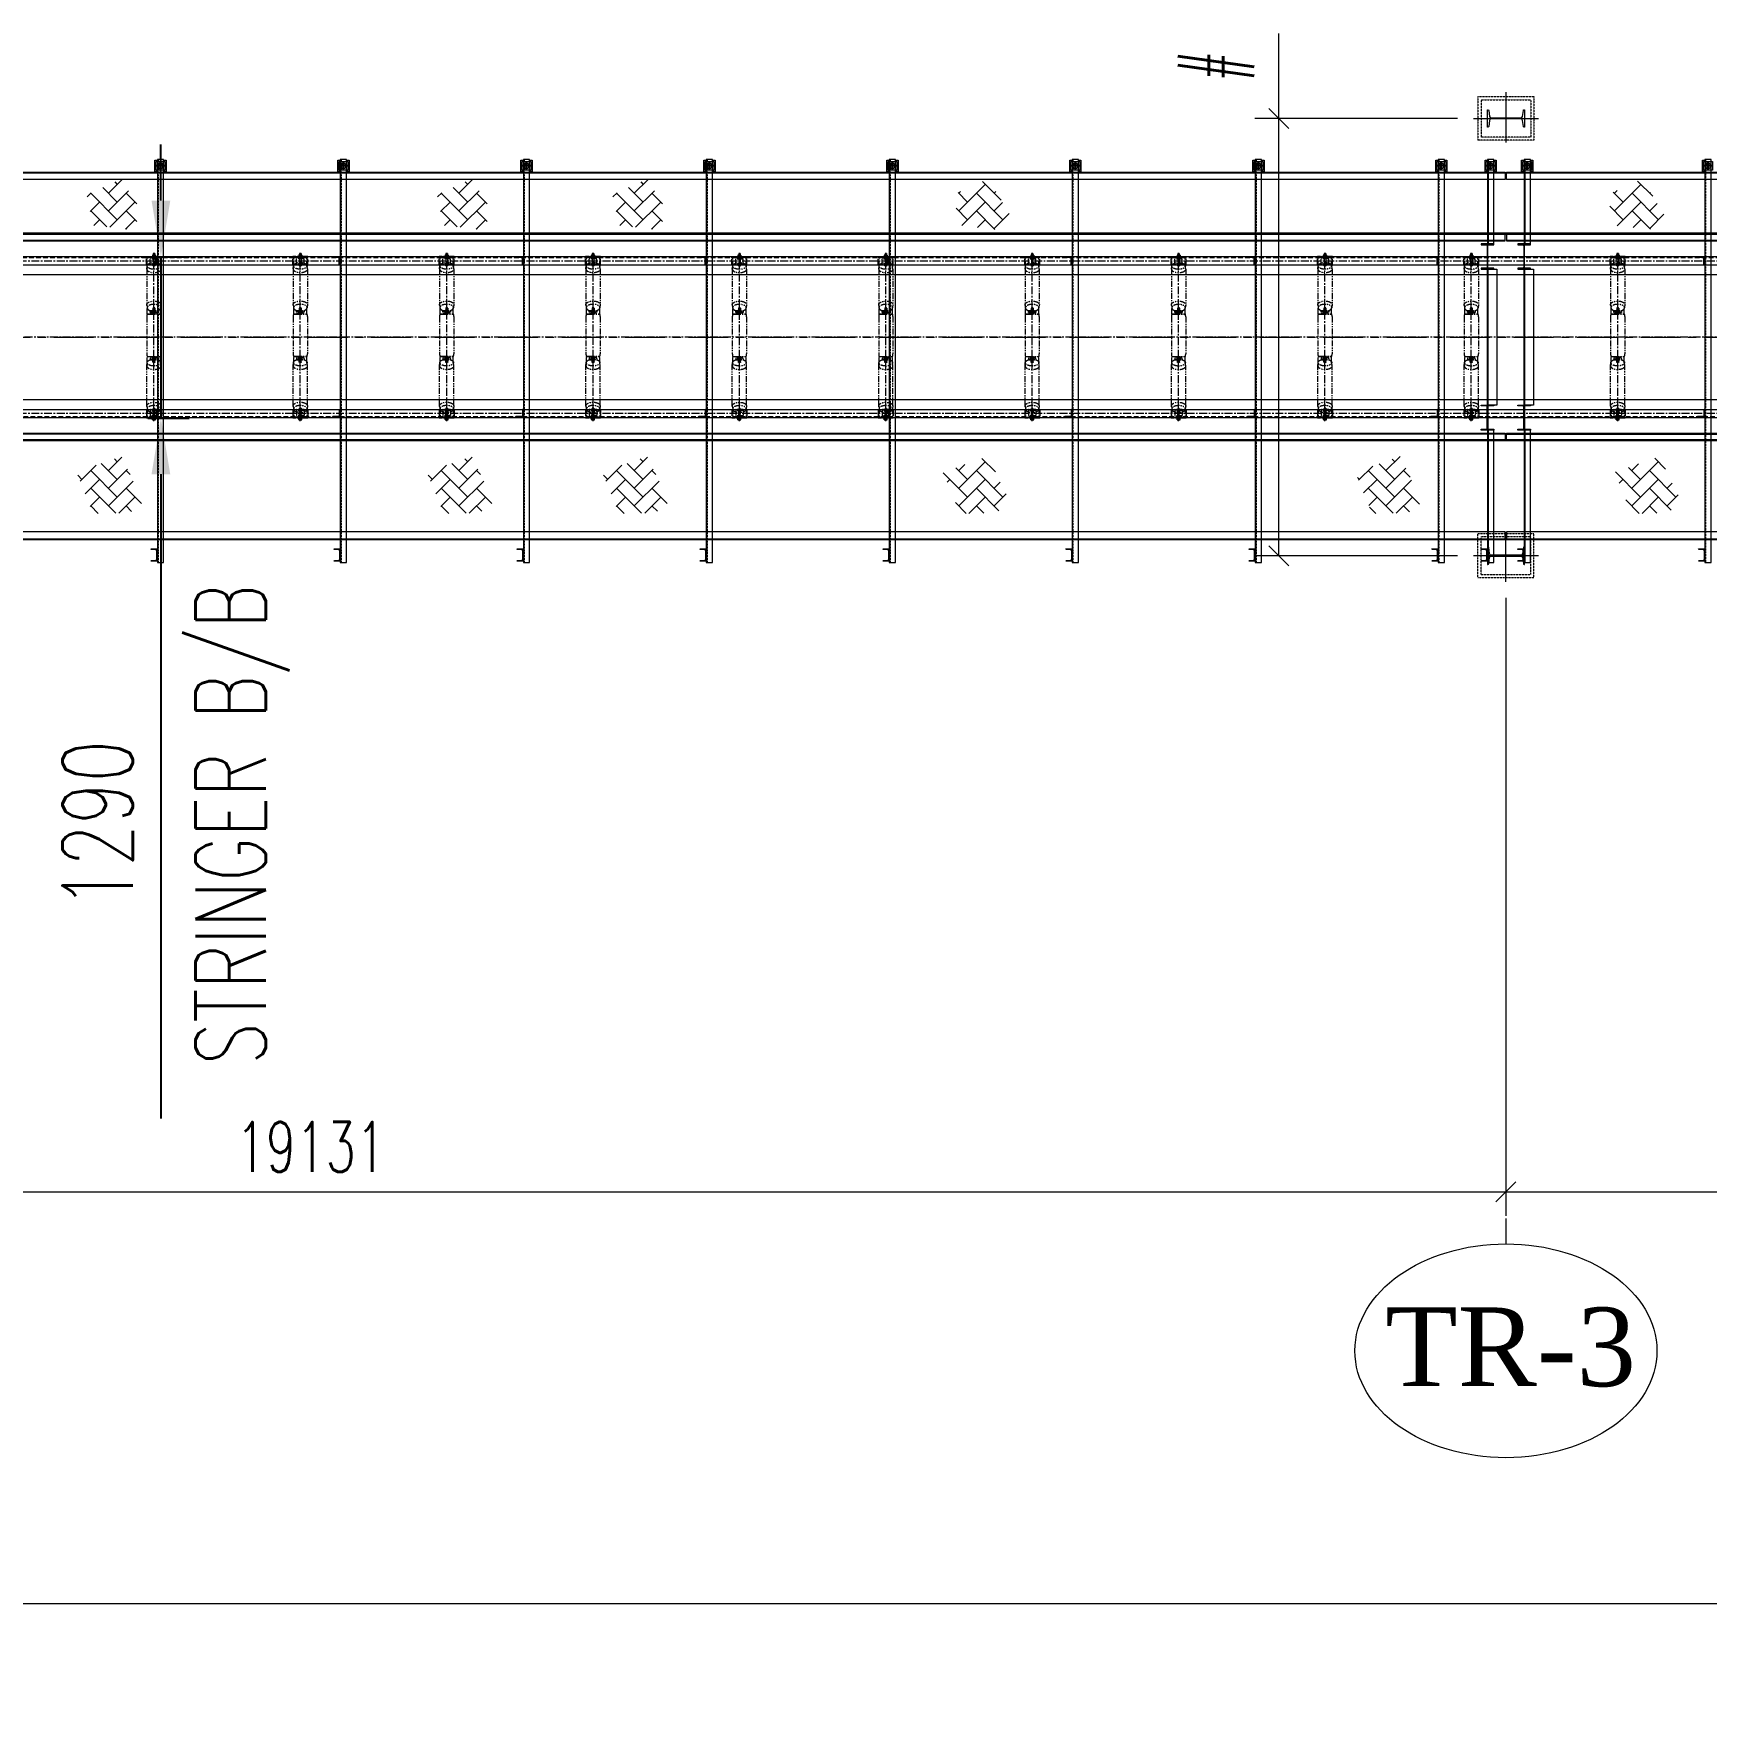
# Model space of a CAD drawing. Header units: millimetres. Extents: x -243837 to -5443, y 40 to 285140.
# Drawn here: x -181164 to -167773, y 67830 to 81197 of the extents above; entities that cross this region are included whole.
import ezdxf

# ---------------------------------------------------------------- set-up
doc = ezdxf.new("R2010")
doc.units = ezdxf.units.MM
for name, pattern in [('CENTER', [50.8, 31.75, -6.35, 6.35, -6.35]), ('CENTER2', [1.125, 0.75, -0.125, 0.125, -0.125]), ('HIDDEN', [0.375, 0.25, -0.125]), ('PHANTOM', [63.5, 31.75, -6.35, 6.35, -6.35, 6.35, -6.35])]:
    doc.linetypes.add(name, pattern=pattern)
doc.layers.add('1', color=7, linetype='Continuous')
doc.layers.add('3', color=3, linetype='Continuous')
for name, color, linetype, lineweight in [('2', 3, 'Continuous', 20), ('DIM', 1, 'Continuous', 9), ('phantom', 4, 'PHANTOM', 5), ('R- PHANTOM', 3, 'PHANTOM', 9), ('R-CENTER', 1, 'CENTER2', 5), ('R-HIDDEN', 3, 'HIDDEN', 9), ('R-OBJECT', 2, 'Continuous', 20), ('TEXT', 255, 'Continuous', 18)]:
    doc.layers.add(name, color=color, linetype=linetype, lineweight=lineweight)
doc.styles.add('KA', font='romans.shx', dxfattribs={"width": 0.7})
doc.styles.add('TIMES', font='times.ttf')
doc.dimstyles.new('KAT', dxfattribs={"dimscale": 125, "dimtxt": 2.5, "dimasz": 2, "dimexe": 1, "dimexo": 0.06, "dimgap": 0.5, "dimtad": 1, "dimdec": 0, "dimzin": 0, "dimdsep": 46, "dimtxsty": 'KA', "dimcen": 1.5, "dimclrd": 1, "dimclre": 1, "dimclrt": 4, "dimadec": 0, "dimazin": 0, "dimtfac": 1, "dimtdec": 0, "dimtmove": 0, "dimatfit": 2, "dimfxl": 1.5, "dimtolj": 1, "dimtzin": 0, "dimarcsym": 0})
doc.dimstyles.new('rakesh', dxfattribs={"dimscale": 160, "dimtxt": 2.5, "dimasz": 1, "dimexe": 0.8, "dimexo": 0.8, "dimgap": 1, "dimtad": 1, "dimdec": 0, "dimzin": 0, "dimdsep": 46, "dimtxsty": 'KA', "dimblk": 'OBLIQUE', "dimcen": 1.5, "dimclrd": 1, "dimclre": 1, "dimclrt": 2, "dimadec": 0, "dimazin": 0, "dimtfac": 1, "dimtdec": 0, "dimtmove": 0, "dimatfit": 2, "dimfxl": 0, "dimtolj": 1, "dimtzin": 0, "dimlwd": -1, "dimlwe": -1, "dimarcsym": 1})
doc.dimstyles.new('rakesh$0', dxfattribs={"dimscale": 160, "dimtxt": 2.5, "dimasz": 1, "dimexe": 0.8, "dimexo": 0.8, "dimgap": 1, "dimtad": 1, "dimdec": 0, "dimzin": 0, "dimdsep": 46, "dimtxsty": 'KA', "dimblk": 'OBLIQUE', "dimcen": 1.5, "dimclrd": 1, "dimclre": 1, "dimclrt": 2, "dimadec": 0, "dimazin": 0, "dimtfac": 1, "dimtdec": 0, "dimtmove": 0, "dimatfit": 2, "dimfxl": 1, "dimtolj": 1, "dimtzin": 0, "dimlwd": -1, "dimlwe": -1, "dimarcsym": 1})

# ---------------------------------------------------------------- blocks, each defined once
blk = doc.blocks.new('_Oblique')
at = {"color": 0, "linetype": 'ByBlock', "lineweight": -2}
blk.add_line((-0.5, -0.5), (0.5, 0.5), dxfattribs=at)
blk = doc.blocks.new('*D188')
at = {"layer": 'DEFPOINTS', "color": 0, "ltscale": 10, "transparency": 16777216}
for p in [(-106760, 78766, 169), (-190510, 78267, 182), (-106760, 68629)]:
    blk.add_point(p, dxfattribs=at)
at = {"layer": 'DIM', "color": 1, "ltscale": 10, "transparency": 16777216}
for p, q in [((-106760, 78638), (-106760, 68437)), ((-190510, 78139), (-190510, 68437)), ((-190510, 68629), (-106760, 68629))]:
    blk.add_line(p, q, dxfattribs=at)
at = {"layer": 'DIM', "color": 1, "ltscale": 10, "transparency": 16777216, "xscale": 160, "yscale": 160, "zscale": 160, "rotation": 180}
blk.add_blockref('_Oblique', (-190510, 68629), dxfattribs=at)
at = {"layer": 'DIM', "color": 1, "ltscale": 10, "transparency": 16777216, "xscale": 160, "yscale": 160, "zscale": 160}
blk.add_blockref('_Oblique', (-106760, 68629), dxfattribs=at)
at = {"layer": 'DIM', "color": 2, "ltscale": 10, "transparency": 16777216, "insert": (-150135, 69094), "char_height": 400, "attachment_point": 5, "style": 'KA'}
blk.add_mtext('\\A1;83750 (HORIZONTAL PULLEY CRS.)', dxfattribs=at)
blk = doc.blocks.new('A$Cc1e59ba2')
at = {"layer": 'phantom', "ltscale": 1.5}
h = blk.add_hatch(dxfattribs=at)
h.set_pattern_fill('ANSI31', color=256, scale=4, angle=90, style=0)
h.set_pattern_definition([(225, (-355.42745, -107.5471), (-0.3535534, 0.3535534), [])])
h.paths.add_polyline_path([(-656, -172), (-656, -173), (-658, -173), (-658, -172)])
h.paths.add_polyline_path([(-672, -172), (-672, -173), (-675, -173), (-675, -172)])
h = blk.add_hatch(dxfattribs=at)
h.set_pattern_fill('ANSI31', color=256, scale=4, angle=90, style=0)
h.set_pattern_definition([(225, (-355.42745, -138.30226), (-0.3535534, 0.3535534), [])])
h.paths.add_polyline_path([(-656, -525), (-656, -524), (-658, -524), (-658, -525)])
h.paths.add_polyline_path([(-672, -525), (-672, -524), (-675, -524), (-675, -525)])
for p, q in [((-605, 280), (-725, 280)), ((-725, 215), (-725, 280)), ((-605, 274), (-725, 274)), ((-718, 200), (-718, 274)), ((-718, 274), (-612, 274)), ((-635, 269), (-695, 269)), ((-695, 212), (-695, 269)), ((-677, 292), (-675, 293)), ((-677, 292), (-677, 281)), ((-653, 281), (-677, 281)), ((-656, 293), (-675, 293)), ((-675, 281), (-675, 280)), ((-672, 280), (-672, 274)), ((-672, 280), (-672, 274)), ((-659, 305), (-671, 305)), ((-671, 305), (-671, 293)), ((-671, 305), (-671, 293)), ((-671, 292), (-671, 281)), ((-671, 280), (-671, 277)), ((-659, 277), (-671, 277)), ((-671, 277), (-671, 275)), ((-671, 275), (-671, 209)), ((-671, 275), (-659, 275)), ((-665, 266), (-665, 290)), ((-665, 269), (-665, 274)), ((-660, 305), (-660, 292)), ((-660, 277), (-660, 275)), ((-659, 305), (-659, 293)), ((-659, 292), (-659, 281)), ((-659, 280), (-659, 277)), ((-659, 275), (-659, 209)), ((-658, 280), (-658, 274)), ((-658, 280), (-658, 273)), ((-653, 292), (-656, 293)), ((-655, 281), (-655, 280)), ((-653, 292), (-653, 281)), ((-635, 212), (-635, 269)), ((-612, 200), (-612, 274)), ((-605, 215), (-605, 280)), ((-718, 215), (-725, 215)), ((-722, 181), (-719, 208)), ((-722, 181), (-722, -104)), ((-612, 215), (-718, 215)), ((-635, 261), (-695, 261)), ((-635, 219), (-695, 219)), ((-635, 212), (-695, 212)), ((-673, 210), (-673, 225)), ((-659, 237), (-671, 237)), ((-657, 210), (-657, 225)), ((-651, 215), (-655, 215)), ((-645, 215), (-651, 215)), ((-605, 215), (-612, 215)), ((-608, 181), (-611, 206)), ((-608, 181), (-608, -104)), ((-722, -104), (-720, -129)), ((-673, -133), (-673, -148)), ((-657, -133), (-657, -148)), ((-608, -104), (-611, -129)), ((-722, -200), (-722, -497)), ((-720, -177), (-611, -177)), ((-720, -180), (-611, -180)), ((-718, -177), (-718, -134)), ((-695, -151), (-635, -151)), ((-695, -158), (-695, -151)), ((-693, -177), (-692, -175)), ((-689, -173), (-692, -175)), ((-692, -177), (-692, -175)), ((-692, -177), (-692, -175)), ((-673, -173), (-689, -173)), ((-675, -172), (-675, -173)), ((-656, -172), (-675, -172)), ((-656, -173), (-675, -173)), ((-672, -158), (-673, -159)), ((-673, -159), (-672, -158)), ((-673, -159), (-673, -160)), ((-673, -160), (-673, -159)), ((-673, -159), (-670, -159)), ((-670, -159), (-673, -159)), ((-673, -166), (-673, -172)), ((-657, -172), (-673, -172)), ((-657, -173), (-673, -173)), ((-658, -158), (-672, -158)), ((-658, -158), (-672, -158)), ((-672, -172), (-672, -173)), ((-670, -158), (-670, -166)), ((-661, -166), (-670, -166)), ((-665, -177), (-665, -166)), ((-661, -158), (-661, -166)), ((-657, -159), (-661, -159)), ((-657, -159), (-661, -159)), ((-658, -158), (-657, -159)), ((-658, -158), (-657, -159)), ((-657, -159), (-658, -158)), ((-658, -172), (-658, -173)), ((-657, -166), (-657, -158)), ((-657, -159), (-657, -160)), ((-657, -160), (-657, -159)), ((-657, -166), (-657, -172)), ((-642, -173), (-657, -173)), ((-656, -172), (-656, -173)), ((-642, -173), (-638, -175)), ((-639, -177), (-638, -175)), ((-639, -177), (-638, -175)), ((-638, -177), (-638, -175)), ((-635, -158), (-635, -151)), ((-612, -177), (-612, -134)), ((-608, -200, 8), (-608, -497, 8)), ((-720, -518), (-611, -518)), ((-720, -520), (-611, -520)), ((-718, -574), (-718, -520)), ((-693, -520), (-692, -522)), ((-692, -520), (-692, -522)), ((-692, -520), (-692, -522)), ((-689, -524), (-692, -522)), ((-673, -524), (-689, -524)), ((-675, -525), (-675, -524)), ((-656, -524), (-675, -524)), ((-656, -525), (-675, -525)), ((-657, -524), (-673, -524)), ((-657, -525), (-673, -525)), ((-673, -531), (-673, -525)), ((-672, -525), (-672, -524)), ((-661, -531), (-670, -531)), ((-670, -539), (-670, -531)), ((-665, -531), (-665, -520)), ((-661, -539), (-661, -531)), ((-658, -525), (-658, -524)), ((-642, -524), (-657, -524)), ((-657, -531), (-657, -525)), ((-657, -531), (-657, -539)), ((-656, -525), (-656, -524)), ((-642, -524), (-638, -522)), ((-639, -520), (-638, -522)), ((-639, -520), (-638, -522)), ((-638, -520), (-638, -522)), ((-612, -574), (-612, -520)), ((-722, -594), (-720, -568)), ((-722, -914, -33), (-722, -594)), ((-695, -539), (-695, -546)), ((-695, -546), (-635, -546)), ((-673, -538), (-673, -537)), ((-673, -537), (-673, -538)), ((-673, -538), (-670, -538)), ((-672, -539), (-673, -538)), ((-673, -538), (-672, -539)), ((-670, -538), (-673, -538)), ((-673, -564), (-673, -549)), ((-658, -539), (-672, -539)), ((-658, -539), (-672, -539)), ((-657, -538), (-661, -538)), ((-657, -538), (-661, -538)), ((-658, -539), (-657, -538)), ((-658, -539), (-657, -538)), ((-657, -538), (-658, -539)), ((-657, -538), (-657, -537)), ((-657, -537), (-657, -538)), ((-657, -564), (-657, -549)), ((-635, -539), (-635, -546)), ((-608, -594), (-611, -568)), ((-608, -914, -33), (-608, -594)), ((-722, -914, -33), (-719, -940, -33)), ((-718, -933, -33), (-718, -1006, -33)), ((-659, -934), (-671, -934)), ((-671, -934), (-671, -1026, -33)), ((-671, -934), (-671, -1026, -33)), ((-660, -934), (-660, -1025, -33)), ((-659, -934), (-659, -1026, -33)), ((-612, -933, -33), (-612, -1006, -33)), ((-608, -914, -33), (-611, -939, -33)), ((-718, -947, -33), (-725, -947, -33)), ((-725, -947, -33), (-725, -1012, -33)), ((-605, -1006, -33), (-725, -1006, -33)), ((-605, -1012, -33), (-725, -1012, -33)), ((-612, -947, -33), (-718, -947, -33)), ((-718, -1006, -33), (-612, -1006, -33)), ((-635, -944, -33), (-695, -944, -33)), ((-695, -944, -33), (-695, -1001, -33)), ((-635, -951, -33), (-695, -951, -33)), ((-635, -993, -33), (-695, -993, -33)), ((-635, -1001, -33), (-695, -1001, -33)), ((-677, -1025, -33), (-677, -1014, -33)), ((-653, -1014, -33), (-677, -1014, -33)), ((-677, -1025, -33), (-675, -1026, -33)), ((-675, -1014, -33), (-675, -1012, -33)), ((-656, -1026, -33), (-675, -1026, -33)), ((-673, -943, -33), (-673, -958, -33)), ((-672, -1012, -33), (-672, -1006, -33)), ((-672, -1012, -33), (-672, -1006, -33)), ((-671, -1007, -33), (-671, -941, -33)), ((-659, -969, -33), (-671, -969, -33)), ((-671, -1009, -33), (-671, -1007, -33)), ((-671, -1007, -33), (-659, -1007, -33)), ((-659, -1009, -33), (-671, -1009, -33)), ((-671, -1012, -33), (-671, -1009, -33)), ((-671, -1025, -33), (-671, -1014, -33)), ((-665, -999, -33), (-665, -1023, -33)), ((-665, -1001, -33), (-665, -1006, -33)), ((-660, -1009, -33), (-660, -1007, -33)), ((-659, -1007, -33), (-659, -941, -33)), ((-659, -1012, -33), (-659, -1009, -33)), ((-659, -1025, -33), (-659, -1014, -33)), ((-658, -1012, -33), (-658, -1006, -33)), ((-658, -1012, -33), (-658, -1006, -33)), ((-657, -943, -33), (-657, -958, -33)), ((-653, -1025, -33), (-656, -1026, -33)), ((-651, -947, -33), (-655, -947, -33)), ((-655, -1014, -33), (-655, -1012, -33)), ((-653, -1025, -33), (-653, -1014, -33)), ((-645, -947, -33), (-651, -947, -33)), ((-635, -944, -33), (-635, -1001, -33)), ((-605, -947, -33), (-612, -947, -33)), ((-605, -947, -33), (-605, -1012, -33))]:
    blk.add_line(p, q, dxfattribs=at)
at = {"layer": 'phantom', "color": 1, "linetype": 'CENTER', "ltscale": 2}
blk.add_line((-665, -1037, 8), (-665, 310, 8), dxfattribs=at)
at = {"layer": 'phantom', "ltscale": 1.5}
for points in [[(-695, -166), (-695, -158), (-635, -158), (-635, -166)], [(-695, -531), (-695, -539), (-635, -539), (-635, -531)]]:
    blk.add_lwpolyline(points, close=True, dxfattribs=at)
for centre in [(-665, 209), (-665, -941, -33)]:
    blk.add_circle(centre, 6, dxfattribs=at)
for centre, radius, start, end in [((-674, 289), 4.24, 45, 135), ((-665, 295), 10.9, 56.6036, 123.3964), ((-665, 278), 15, 66.4634, 113.5366), ((-656, 289), 4.24, 45, 135), ((-632, -200), 90, 165.2922, 180), ((-698, -200), 90, 0, 14.7078), ((-632, -497), 90, 180, 194.7078), ((-698, -497), 90, 345.2922, 0), ((-665, -925), 10.9, 236.6036, 303.3964), ((-674, -1022, -33), 4.24, 225, 315), ((-665, -1011, -33), 15, 246.4634, 293.5366), ((-656, -1022, -33), 4.24, 225, 315)]:
    blk.add_arc(centre, radius, start, end, dxfattribs=at)
for centre, major_axis, start_param, end_param in [((-665, 181), (-57.1, 0), 5.761132, 9.946831), ((-665, 225), (-8, 0), 5.576234, 10.13173), ((-665, -594), (-57.1, 0), 5.761132, 9.946831), ((-665, -549), (-8, 0), 5.576234, 10.13173)]:
    blk.add_ellipse(centre, major_axis=major_axis, ratio=0.5, start_param=start_param, end_param=end_param, dxfattribs=at)
for centre, major_axis in [((-665, 206), (-54.2, 0)), ((-665, 210), (-8, 0)), ((-665, 226), (-7, 0)), ((-665, -568), (-54.2, 0)), ((-665, -564), (-8, 0)), ((-665, -548), (-7, 0))]:
    blk.add_ellipse(centre, major_axis=major_axis, ratio=0.5, dxfattribs=at)
at = {"layer": 'phantom', "ltscale": 1.5, "extrusion": (0, 0, -1)}
for centre, major_axis, start_param, end_param in [((-665, -104), (-57.1, 0), 5.761132, 9.946831), ((-665, -148), (-8, 0), 5.576234, 10.13173), ((-665, -914, -33), (-57.1, 0), 5.761132, 9.946831), ((-665, -958, -33), (-8, 0), 5.576234, 10.13173)]:
    blk.add_ellipse(centre, major_axis=major_axis, ratio=0.5, start_param=start_param, end_param=end_param, dxfattribs=at)
for centre, major_axis in [((-665, -129), (-54.2, 0)), ((-665, -133), (-8, 0)), ((-665, -149), (-7, 0)), ((-665, -939, -33), (-54.2, 0)), ((-665, -943, -33), (-8, 0)), ((-665, -959, -33), (-7, 0))]:
    blk.add_ellipse(centre, major_axis=major_axis, ratio=0.5, dxfattribs=at)
blk = doc.blocks.new('A$C665F34CB')
at = {"layer": '1'}
for p, q in [((-35, 0), (35, 0)), ((0, 35), (0, -35))]:
    blk.add_line(p, q, dxfattribs=at)
at = {"layer": '2'}
blk.add_lwpolyline([(-35, 35), (35, 35), (35, -35), (-35, -35)], close=True, dxfattribs=at)
for radius in [24, 20.4]:
    blk.add_circle((0, 0), radius, dxfattribs=at)
blk = doc.blocks.new('A$C39706A70')
at = {"layer": '1', "lineweight": 9}
h = blk.add_hatch(dxfattribs=at)
h.set_pattern_fill('AR-HBONE', color=6, scale=25, angle=-180)
h.set_pattern_definition([(225, (-3882762.91, -225056.94), (-9e-14, -141.4213562), [300, -100]), (315, (-3882833.62, -225127.65), (-9e-14, -141.4213562), [300, -100])])
h.paths.add_polyline_path([(7181, 1138), (7459, 1265), (7635, 982), (7524, 861), (7234, 894)])
h = blk.add_hatch(dxfattribs=at)
h.set_pattern_fill('AR-HBONE', color=6, scale=25, angle=-180)
h.set_pattern_definition([(225, (-3879958.02, -225056.94), (-9e-14, -141.4213562), [300, -100]), (315, (-3880028.73, -225127.65), (-9e-14, -141.4213562), [300, -100])])
h.paths.add_polyline_path([(9986, 1138), (10264, 1265), (10440, 982), (10328, 861), (10039, 894)])
h = blk.add_hatch(dxfattribs=at)
h.set_pattern_fill('AR-HBONE', color=6, scale=25, angle=-180)
h.set_pattern_definition([(225, (-3878554.23, -225056.94), (-9e-14, -141.4213562), [300, -100]), (315, (-3878624.94, -225127.65), (-9e-14, -141.4213562), [300, -100])])
h.paths.add_polyline_path([(11390, 1138), (11668, 1265), (11843, 982), (11732, 861), (11443, 894)])
h = blk.add_hatch(dxfattribs=at)
h.set_pattern_fill('AR-HBONE', color=6, scale=25, angle=-180)
h.set_pattern_definition([(225, (-3884442.84, -225056.94), (-9e-14, -141.4213562), [300, -100]), (315, (-3884513.55, -225127.65), (-9e-14, -141.4213562), [300, -100])])
h.paths.add_polyline_path([(14117, 1138), (14395, 1265), (14571, 982), (14459, 861), (14170, 894)])
h = blk.add_hatch(dxfattribs=at)
h.set_pattern_fill('AR-HBONE', color=6, scale=25, angle=-180)
h.set_pattern_definition([(225, (-3882762.91, -227276.91), (-9e-14, -141.4213562), [300, -100]), (315, (-3882833.62, -227347.62), (-9e-14, -141.4213562), [300, -100])])
h.paths.add_polyline_path([(7101, -1082), (7459, -955), (7635, -1320), (7524, -1409), (7234, -1412)])
h = blk.add_hatch(dxfattribs=at)
h.set_pattern_fill('AR-HBONE', color=6, scale=25, angle=-180)
h.set_pattern_definition([(225, (-3879958.02, -227276.91), (-9e-14, -141.4213562), [300, -100]), (315, (-3880028.73, -227347.62), (-9e-14, -141.4213562), [300, -100])])
h.paths.add_polyline_path([(9906, -1082), (10264, -955), (10440, -1320), (10328, -1409), (10039, -1412)])
h = blk.add_hatch(dxfattribs=at)
h.set_pattern_fill('AR-HBONE', color=6, scale=25, angle=-180)
h.set_pattern_definition([(225, (-3878554.23, -227276.91), (-9e-14, -141.4213562), [300, -100]), (315, (-3878624.94, -227347.62), (-9e-14, -141.4213562), [300, -100])])
h.paths.add_polyline_path([(11309, -1082), (11668, -955), (11843, -1320), (11732, -1409), (11443, -1412)])
h = blk.add_hatch(dxfattribs=at)
h.set_pattern_fill('AR-HBONE', color=6, scale=25, angle=-180)
h.set_pattern_definition([(225, (-3884442.84, -227276.91), (-9e-14, -141.4213562), [300, -100]), (315, (-3884513.55, -227347.62), (-9e-14, -141.4213562), [300, -100])])
h.paths.add_polyline_path([(14036, -1082), (14395, -955), (14571, -1320), (14459, -1409), (14170, -1412)])
h = blk.add_hatch(dxfattribs=at)
h.set_pattern_fill('AR-HBONE', color=6, scale=25, angle=-180)
h.set_pattern_definition([(225, (-3885832.12, -227276.91), (-9e-14, -141.4213562), [300, -100]), (315, (-3885902.83, -227347.62), (-9e-14, -141.4213562), [300, -100])])
h.paths.add_polyline_path([(17336, -1082), (17694, -955), (17870, -1320), (17759, -1409), (17469, -1412)])
at = {"color": 1, "linetype": 'CENTER', "lineweight": 9, "ltscale": 2}
blk.add_line((18534, 0), (-140, 0, -181), dxfattribs=at)
at = {"layer": '1', "color": 6, "lineweight": 9}
for p, q in [((18394, 544), (18394, 746)), ((0, 645, -181), (18394, 645)), ((0, -645, -181), (18394, -645)), ((18394, -544), (18394, -746))]:
    blk.add_line(p, q, dxfattribs=at)
at = {"layer": '2', "color": 6, "lineweight": 9}
for p, q in [((7748, 1420, 0), (7748, -1805, 0)), ((9212, 1420, 0), (9212, -1805, 0)), ((10677, 1420, 0), (10677, -1805, 0)), ((12141, 1420, 0), (12141, -1805, 0)), ((13606, 1420, 0), (13606, -1805, 0)), ((15070, 1420, 0), (15070, -1805, 0)), ((16535, 1420, 0), (16535, -1805, 0)), ((17999, 1420, 0), (17999, -1805, 0)), ((-140, 1320, -181), (18534, 1320)), ((-140, 1314, -181), (18534, 1314)), ((-140, 776, -181), (18534, 776)), ((-140, 770, -181), (18534, 770)), ((-140, -770, -181), (18534, -770)), ((-140, -776, -181), (18534, -776)), ((-140, -1614, -181), (18534, -1614)), ((-140, -1620, -181), (18534, -1620))]:
    blk.add_line(p, q, dxfattribs=at)
at = {"layer": '2', "color": 6, "lineweight": 9, "elevation": 0}
for points in [[(7748, 1325), (7728, 1325), (7728, 1415), (7748, 1415)], [(7748, -1805), (7798, -1805), (7798, 1420), (7748, 1420)], [(7798, 1415), (7818, 1415), (7818, 1325), (7798, 1325)], [(9212, 1325), (9192, 1325), (9192, 1415), (9212, 1415)], [(9212, -1805), (9262, -1805), (9262, 1420), (9212, 1420)], [(9262, 1415), (9282, 1415), (9282, 1325), (9262, 1325)], [(10677, 1325), (10657, 1325), (10657, 1415), (10677, 1415)], [(10677, -1805), (10727, -1805), (10727, 1420), (10677, 1420)], [(10727, 1415), (10747, 1415), (10747, 1325), (10727, 1325)], [(12141, 1325), (12121, 1325), (12121, 1415), (12141, 1415)], [(12141, -1805), (12191, -1805), (12191, 1420), (12141, 1420)], [(12191, 1415), (12211, 1415), (12211, 1325), (12191, 1325)], [(13606, 1325), (13586, 1325), (13586, 1415), (13606, 1415)], [(13606, -1805), (13656, -1805), (13656, 1420), (13606, 1420)], [(13656, 1415), (13676, 1415), (13676, 1325), (13656, 1325)], [(15070, 1325), (15050, 1325), (15050, 1415), (15070, 1415)], [(15070, -1805), (15120, -1805), (15120, 1420), (15070, 1420)], [(15120, 1415), (15140, 1415), (15140, 1325), (15120, 1325)], [(16535, 1325), (16515, 1325), (16515, 1415), (16535, 1415)], [(16535, -1805), (16585, -1805), (16585, 1420), (16535, 1420)], [(16585, 1415), (16605, 1415), (16605, 1325), (16585, 1325)], [(17999, 1325), (17979, 1325), (17979, 1415), (17999, 1415)], [(17999, -1805), (18049, -1805), (18049, 1420), (17999, 1420)], [(18049, 1415), (18069, 1415), (18069, 1325), (18049, 1325)]]:
    blk.add_lwpolyline(points, dxfattribs=at)
at = {"layer": '2', "color": 6, "lineweight": 9}
for points in [[(18394, 1325), (18374, 1325), (18374, 1415), (18394, 1415)], [(18444, 1415), (18464, 1415), (18464, 1325), (18444, 1325)], [(18534, 1320), (18534, 1260), (-140, 1260), (-140, 1320)], [(18534, 770), (18534, 830), (-140, 830), (-140, 770)], [(18534, -770), (18534, -830), (-140, -830), (-140, -770)], [(18534, -1620), (18534, -1560), (-140, -1560), (-140, -1620)]]:
    blk.add_lwpolyline(points, dxfattribs=at)
for points in [[(18394, 746), (18444, 746), (18444, 1420), (18394, 1420)], [(18394, 544), (18469, 544), (18469, -544), (18394, -544)], [(18394, -1805), (18444, -1805), (18444, -746), (18394, -746)]]:
    blk.add_lwpolyline(points, close=True, dxfattribs=at)
for points in [[(18383, 739, -0.414214), (18391, 731), (18391, 559, -0.414214), (18383, 552), (18343, 552), (18343, 544), (18445, 544), (18445, 552), (18404, 552, -0.414214), (18397, 559), (18397, 731, -0.414214), (18404, 739), (18445, 739), (18445, 746), (18343, 746), (18343, 739), (18383, 739)], [(18383, -738, 0.414214), (18391, -731), (18391, -559, 0.414214), (18383, -551), (18343, -551), (18343, -544), (18445, -544), (18445, -551), (18404, -551, 0.414214), (18397, -559), (18397, -731, 0.414214), (18404, -738), (18445, -738), (18445, -746), (18343, -746), (18343, -738), (18383, -738)]]:
    blk.add_lwpolyline(points, format="xyb", dxfattribs=at)
at = {"layer": '2', "color": 6, "lineweight": 9, "elevation": 0}
for points in [[(7745, 580, -0.414214), (7740, 584), (7740, 630, 0.414214), (7734, 637), (7688, 637, -0.414214), (7683, 641), (7683, 645), (7748, 645), (7748, 580)], [(9209, 580, -0.414214), (9204, 584), (9204, 630, 0.414214), (9198, 637), (9152, 637, -0.414214), (9147, 641), (9147, 645), (9212, 645), (9212, 580)], [(10673, 580, -0.414214), (10669, 584), (10669, 630, 0.414214), (10662, 637), (10616, 637, -0.414214), (10612, 641), (10612, 645), (10677, 645), (10677, 580)], [(12138, 580, -0.414214), (12133, 584), (12133, 630, 0.414214), (12127, 637), (12081, 637, -0.414214), (12076, 641), (12076, 645), (12141, 645), (12141, 580)], [(13602, 580, -0.414214), (13598, 584), (13598, 630, 0.414214), (13591, 637), (13545, 637, -0.414214), (13541, 641), (13541, 645), (13606, 645), (13606, 580)], [(15067, 580, -0.414214), (15062, 584), (15062, 630, 0.414214), (15056, 637), (15010, 637, -0.414214), (15005, 641), (15005, 645), (15070, 645), (15070, 580)], [(16531, 580, -0.414214), (16527, 584), (16527, 630, 0.414214), (16520, 637), (16474, 637, -0.414214), (16470, 641), (16470, 645), (16535, 645), (16535, 580)], [(17996, 580, -0.414214), (17991, 584), (17991, 630, 0.414214), (17985, 637), (17939, 637, -0.414214), (17934, 641), (17934, 645), (17999, 645), (17999, 580)], [(7745, -580, 0.414214), (7740, -585), (7740, -631, -0.414214), (7734, -637), (7688, -637, 0.414214), (7683, -642), (7683, -645), (7748, -645), (7748, -580)], [(9209, -580, 0.414214), (9204, -585), (9204, -631, -0.414214), (9198, -637), (9152, -637, 0.414214), (9147, -642), (9147, -645), (9212, -645), (9212, -580)], [(10673, -580, 0.414214), (10669, -585), (10669, -631, -0.414214), (10662, -637), (10616, -637, 0.414214), (10612, -642), (10612, -645), (10677, -645), (10677, -580)], [(12138, -580, 0.414214), (12133, -585), (12133, -631, -0.414214), (12127, -637), (12081, -637, 0.414214), (12076, -642), (12076, -645), (12141, -645), (12141, -580)], [(13602, -580, 0.414214), (13598, -585), (13598, -631, -0.414214), (13591, -637), (13545, -637, 0.414214), (13541, -642), (13541, -645), (13606, -645), (13606, -580)], [(15067, -580, 0.414214), (15062, -585), (15062, -631, -0.414214), (15056, -637), (15010, -637, 0.414214), (15005, -642), (15005, -645), (15070, -645), (15070, -580)], [(16531, -580, 0.414214), (16527, -585), (16527, -631, -0.414214), (16520, -637), (16474, -637, 0.414214), (16470, -642), (16470, -645), (16535, -645), (16535, -580)], [(17996, -580, 0.414214), (17991, -585), (17991, -631, -0.414214), (17985, -637), (17939, -637, 0.414214), (17934, -642), (17934, -645), (17999, -645), (17999, -580)], [(7702, -1701, -0.383864), (7698, -1696), (7698, -1695), (7748, -1695), (7748, -1795), (7698, -1795), (7698, -1794, -0.383864), (7702, -1789), (7735, -1786, 0.383864), (7743, -1777), (7743, -1713, 0.383864), (7735, -1704)], [(9167, -1701, -0.383864), (9162, -1696), (9162, -1695), (9212, -1695), (9212, -1795), (9162, -1795), (9162, -1794, -0.383864), (9167, -1789), (9200, -1786, 0.383864), (9208, -1777), (9208, -1713, 0.383864), (9200, -1704)], [(10631, -1701, -0.383864), (10627, -1696), (10627, -1695), (10677, -1695), (10677, -1795), (10627, -1795), (10627, -1794, -0.383864), (10631, -1789), (10664, -1786, 0.383864), (10672, -1777), (10672, -1713, 0.383864), (10664, -1704)], [(12095, -1701, -0.383864), (12091, -1696), (12091, -1695), (12141, -1695), (12141, -1795), (12091, -1795), (12091, -1794, -0.383864), (12095, -1789), (12129, -1786, 0.383864), (12137, -1777), (12137, -1713, 0.383864), (12129, -1704)], [(13560, -1701, -0.383864), (13556, -1696), (13556, -1695), (13606, -1695), (13606, -1795), (13556, -1795), (13556, -1794, -0.383864), (13560, -1789), (13593, -1786, 0.383864), (13601, -1777), (13601, -1713, 0.383864), (13593, -1704)], [(15024, -1701, -0.383864), (15020, -1696), (15020, -1695), (15070, -1695), (15070, -1795), (15020, -1795), (15020, -1794, -0.383864), (15024, -1789), (15057, -1786, 0.383864), (15066, -1777), (15066, -1713, 0.383864), (15057, -1704)], [(16489, -1701, -0.383864), (16485, -1696), (16485, -1695), (16535, -1695), (16535, -1795), (16485, -1795), (16485, -1794, -0.383864), (16489, -1789), (16522, -1786, 0.383864), (16530, -1777), (16530, -1713, 0.383864), (16522, -1704)], [(17953, -1701, -0.383864), (17949, -1696), (17949, -1695), (17999, -1695), (17999, -1795), (17949, -1795), (17949, -1794, -0.383864), (17953, -1789), (17986, -1786, 0.383864), (17994, -1777), (17994, -1713, 0.383864), (17986, -1704)]]:
    blk.add_lwpolyline(points, format="xyb", close=True, dxfattribs=at)
at = {"layer": '2', "color": 6, "lineweight": 9}
blk.add_lwpolyline([(18348, -1701, -0.383864), (18344, -1696), (18344, -1695), (18394, -1695), (18394, -1795), (18344, -1795), (18344, -1794, -0.383864), (18348, -1789), (18381, -1786, 0.383864), (18389, -1777), (18389, -1713, 0.383864), (18381, -1704)], format="xyb", close=True, dxfattribs=at)
at = {"layer": '3', "color": 6, "linetype": 'HIDDEN', "lineweight": 9}
for p, q in [((7754, 1420, 0), (7754, -1805, 0)), ((9218, 1420, 0), (9218, -1805, 0)), ((10683, 1420, 0), (10683, -1805, 0)), ((12147, 1420, 0), (12147, -1805, 0)), ((13612, 1420, 0), (13612, -1805, 0)), ((15076, 1420, 0), (15076, -1805, 0)), ((16541, 1420, 0), (16541, -1805, 0)), ((18005, 1420, 0), (18005, -1805, 0))]:
    blk.add_line(p, q, dxfattribs=at)
at = {"layer": '3', "color": 6, "lineweight": 9}
for p, q in [((18400, 1420), (18400, 746)), ((18400, -544), (18400, 544)), ((18400, -746), (18400, -1805))]:
    blk.add_line(p, q, dxfattribs=at)
at = {"layer": 'DIM', "color": 6, "lineweight": 9, "rotation": 180}
for p in [(7773, 1370, 0), (9237, 1370, 0), (10702, 1370, 0), (12166, 1370, 0), (13631, 1370, 0), (15095, 1370, 0), (16560, 1370, 0), (18024, 1370, 0), (18419, 1370)]:
    blk.add_blockref('A$C665F34CB', p, dxfattribs=at)
blk = doc.blocks.new('A$C6AB57934')
at = {"layer": '1', "lineweight": 9}
h = blk.add_hatch(dxfattribs=at)
h.set_pattern_fill('AR-HBONE', color=6, scale=25, angle=-180)
h.set_pattern_definition([(225, (-3884568.95, -225056.94), (-9e-14, -141.4213562), [300, -100]), (315, (-3884639.66, -225127.65), (-9e-14, -141.4213562), [300, -100])])
h.paths.add_polyline_path([(666, 1138), (944, 1265), (1120, 982), (1008, 861), (719, 894)])
h = blk.add_hatch(dxfattribs=at)
h.set_pattern_fill('AR-HBONE', color=6, scale=25, angle=-180)
h.set_pattern_definition([(225, (-3884429.59, -227276.91), (-9e-14, -141.4213562), [300, -100]), (315, (-3884500.3, -227347.62), (-9e-14, -141.4213562), [300, -100])])
h.paths.add_polyline_path([(725, -1082), (1084, -955), (1259, -1320), (1148, -1409), (858, -1412)])
at = {"color": 1, "linetype": 'CENTER', "lineweight": 9, "ltscale": 2}
blk.add_line((17567, 0), (-140, 0, 0), dxfattribs=at)
at = {"layer": '1', "color": 6, "lineweight": 9}
for p, q in [((0, 544, 0), (0, 746, 0)), ((0, 645, 0), (17427, 645)), ((0, -544, 0), (0, -746, 0)), ((0, -645, 0), (17427, -645))]:
    blk.add_line(p, q, dxfattribs=at)
at = {"layer": '2', "color": 6, "lineweight": 9}
for p, q in [((1447, 1420, 0), (1447, -1805, 0)), ((-140, 1320, 0), (17567, 1320)), ((-140, 1314, 0), (17567, 1314)), ((-140, 776, 0), (17567, 776)), ((-140, 770, 0), (17567, 770)), ((-140, -770, 0), (17567, -770)), ((-140, -776, 0), (17567, -776)), ((-140, -1614, 0), (17567, -1614)), ((-140, -1620, 0), (17567, -1620))]:
    blk.add_line(p, q, dxfattribs=at)
at = {"layer": '2', "color": 6, "lineweight": 9, "elevation": 0}
for points in [[(0, 1325), (-20, 1325), (-20, 1415), (0, 1415)], [(50, 1415), (70, 1415), (70, 1325), (50, 1325)], [(1447, 1325), (1427, 1325), (1427, 1415), (1447, 1415)], [(1447, -1805), (1497, -1805), (1497, 1420), (1447, 1420)]]:
    blk.add_lwpolyline(points, dxfattribs=at)
at = {"layer": '2', "color": 6, "lineweight": 9}
for points in [[(0, 746), (50, 746), (50, 1420), (0, 1420)], [(0, 544), (75, 544), (75, -544), (0, -544)], [(0, -1805), (50, -1805), (50, -746), (0, -746)]]:
    blk.add_lwpolyline(points, close=True, dxfattribs=at)
for points in [[(17567, 1320), (17567, 1260), (-140, 1260), (-140, 1320)], [(17567, 770), (17567, 830), (-140, 830), (-140, 770)], [(17567, -770), (17567, -830), (-140, -830), (-140, -770)], [(17567, -1620), (17567, -1560), (-140, -1560), (-140, -1620)]]:
    blk.add_lwpolyline(points, dxfattribs=at)
at = {"layer": '2', "color": 6, "lineweight": 9, "elevation": 0}
for points in [[(-11, 739, -0.414214), (-3, 731), (-3, 559, -0.414214), (-11, 552), (-51, 552), (-51, 544), (51, 544), (51, 552), (11, 552, -0.414214), (3, 559), (3, 731, -0.414214), (11, 739), (51, 739), (51, 746), (-51, 746), (-51, 739), (-11, 739)], [(-11, -738, 0.414214), (-3, -731), (-3, -559, 0.414214), (-11, -551), (-51, -551), (-51, -544), (51, -544), (51, -551), (11, -551, 0.414214), (3, -559), (3, -731, 0.414214), (11, -738), (51, -738), (51, -746), (-51, -746), (-51, -738), (-11, -738)]]:
    blk.add_lwpolyline(points, format="xyb", dxfattribs=at)
at = {"layer": '2', "color": 6, "lineweight": 9}
for points in [[(1444, 580, -0.414214), (1439, 584), (1439, 630, 0.414214), (1433, 637), (1387, 637, -0.414214), (1382, 641), (1382, 645), (1447, 645), (1447, 580)], [(1444, -580, 0.414214), (1439, -585), (1439, -631, -0.414214), (1433, -637), (1387, -637, 0.414214), (1382, -642), (1382, -645), (1447, -645), (1447, -580)], [(-46, -1701, -0.383864), (-50, -1696), (-50, -1695), (0, -1695), (0, -1795), (-50, -1795), (-50, -1794, -0.383864), (-46, -1789), (-13, -1786, 0.383864), (-5, -1777), (-5, -1713, 0.383864), (-13, -1704)], [(1401, -1701, -0.383864), (1397, -1696), (1397, -1695), (1447, -1695), (1447, -1795), (1397, -1795), (1397, -1794, -0.383864), (1401, -1789), (1435, -1786, 0.383864), (1443, -1777), (1443, -1713, 0.383864), (1435, -1704)]]:
    blk.add_lwpolyline(points, format="xyb", close=True, dxfattribs=at)
at = {"layer": '3', "color": 6, "lineweight": 9}
for p, q in [((6, 1420, 0), (6, 746, 0)), ((6, -544, 0), (6, 544, 0)), ((6, -746, 0), (6, -1805, 0))]:
    blk.add_line(p, q, dxfattribs=at)
at = {"layer": '3', "color": 6, "linetype": 'HIDDEN', "lineweight": 9}
blk.add_line((1453, 1420, 0), (1453, -1805, 0), dxfattribs=at)
at = {"layer": 'DIM', "color": 6, "lineweight": 9, "rotation": 180}
for p in [(25, 1370, 0), (1472, 1370, 0)]:
    blk.add_blockref('A$C665F34CB', p, dxfattribs=at)
blk = doc.blocks.new('*D182')
at = {"color": 1, "lineweight": -2, "transparency": 16777216}
for p, q in [((-180144, 79859), (-180144, 80309)), ((-180303, 79409), (-179919, 79409)), ((-180144, 79409), (-180144, 78119)), ((-180249, 78119), (-179919, 78119)), ((-180144, 77669), (-180144, 72512))]:
    blk.add_line(p, q, dxfattribs=at)
at = {"color": 1, "transparency": 16777216}
for points in [[(-180219, 79859), (-180069, 79859), (-180144, 79409)], [(-180219, 77669), (-180069, 77669), (-180144, 78119)]]:
    blk.add_solid(points, dxfattribs=at)
at = {"layer": 'DEFPOINTS', "color": 0, "transparency": 16777216}
for p in [(-180528, 79409, -150), (-180474, 78119, 15), (-180144, 78119)]:
    blk.add_point(p, dxfattribs=at)
at = {"color": 2, "transparency": 16777216, "char_height": 562.5, "attachment_point": 5, "rotation": 90, "style": 'KA'}
for s, insert in [('\\A1;STRINGER B/B', (-179491, 74866)), ('\\A1;1290', (-180651, 74866))]:
    blk.add_mtext(s, dxfattribs=dict(at, insert=insert))
blk = doc.blocks.new('A$C21B33FEA')
at = {"color": 2}
for p, q in [((16458, 28, 7358), (-65015, 28, 7358)), ((16458, 23, 7358), (-65015, 23, 7358))]:
    blk.add_line(p, q, dxfattribs=at)
blk = doc.blocks.new('*D242')
at = {"layer": 'DEFPOINTS', "color": 0, "ltscale": 10, "transparency": 16777216}
for p in [(-169379, 76808, 143), (-188510, 75267), (-169379, 71925)]:
    blk.add_point(p, dxfattribs=at)
at = {"layer": 'R-OBJECT', "color": 1, "ltscale": 10, "transparency": 16777216}
for p, q in [((-169379, 76680), (-169379, 71733)), ((-188510, 75139), (-188510, 71733)), ((-188510, 71925), (-169379, 71925))]:
    blk.add_line(p, q, dxfattribs=at)
at = {"layer": 'R-OBJECT', "color": 1, "ltscale": 10, "transparency": 16777216, "xscale": 160, "yscale": 160, "zscale": 160, "rotation": 180}
blk.add_blockref('_Oblique', (-188510, 71925), dxfattribs=at)
at = {"layer": 'R-OBJECT', "color": 1, "ltscale": 10, "transparency": 16777216, "xscale": 160, "yscale": 160, "zscale": 160}
blk.add_blockref('_Oblique', (-169379, 71925), dxfattribs=at)
at = {"layer": 'R-OBJECT', "color": 2, "ltscale": 10, "transparency": 16777216, "insert": (-178944, 72285), "char_height": 400, "attachment_point": 5, "style": 'KA'}
blk.add_mtext('\\A1;19131', dxfattribs=at)
blk = doc.blocks.new('*D243')
at = {"layer": 'DEFPOINTS', "color": 0, "ltscale": 10, "transparency": 16777216}
for p in [(-169379, 76808, 143), (-151806, 76807, 147), (-151806, 71925)]:
    blk.add_point(p, dxfattribs=at)
at = {"layer": 'R-OBJECT', "color": 1, "ltscale": 10, "transparency": 16777216}
for p, q in [((-169379, 76680), (-169379, 71733)), ((-151806, 76679), (-151806, 71733)), ((-169379, 71925), (-151806, 71925))]:
    blk.add_line(p, q, dxfattribs=at)
at = {"layer": 'R-OBJECT', "color": 1, "ltscale": 10, "transparency": 16777216, "xscale": 160, "yscale": 160, "zscale": 160, "rotation": 180}
blk.add_blockref('_Oblique', (-169379, 71925), dxfattribs=at)
at = {"layer": 'R-OBJECT', "color": 1, "ltscale": 10, "transparency": 16777216, "xscale": 160, "yscale": 160, "zscale": 160}
blk.add_blockref('_Oblique', (-151806, 71925), dxfattribs=at)
at = {"layer": 'R-OBJECT', "color": 2, "ltscale": 10, "transparency": 16777216, "insert": (-160592, 72285), "char_height": 400, "attachment_point": 5, "style": 'KA'}
blk.add_mtext('\\A1;17573', dxfattribs=at)
blk = doc.blocks.new('*D247')
at = {"layer": 'DEFPOINTS', "color": 0, "ltscale": 10, "transparency": 16777216}
for p in [(-171196, 80517), (-169639, 80517, -95), (-169639, 77017, -95)]:
    blk.add_point(p, dxfattribs=at)
at = {"layer": 'R-OBJECT', "color": 1, "ltscale": 10, "transparency": 16777216}
for p, q in [((-171196, 80517), (-171196, 81197)), ((-169767, 80517), (-171388, 80517)), ((-171196, 77017), (-171196, 80517)), ((-169767, 77017), (-171388, 77017))]:
    blk.add_line(p, q, dxfattribs=at)
at = {"layer": 'R-OBJECT', "color": 1, "ltscale": 10, "transparency": 16777216, "xscale": 160, "yscale": 160, "zscale": 160}
for p, rotation in [((-171196, 80517), 90), ((-171196, 77017), 270)]:
    blk.add_blockref('_Oblique', p, dxfattribs=dict(at, rotation=rotation))
at = {"layer": 'R-OBJECT', "color": 2, "ltscale": 10, "transparency": 16777216, "insert": (-171661, 80937), "char_height": 400, "attachment_point": 5, "rotation": 90, "style": 'KA'}
blk.add_mtext('\\A1;#', dxfattribs=at)

msp = doc.modelspace()

# ---------------------------------------------------------------- linework, layer by layer
at = {"layer": 'DIM', "color": 1}
msp.add_ellipse((-169378.58, 70652.76, -13.06), major_axis=(-1208.88, 0), ratio=0.7075472, dxfattribs=at)
at = {"layer": 'R-CENTER', "color": 1}
for p, q in [((-169378.55, 80726.15, 142.42), (-169378.55, 80325.12, 142.42)), ((-169639.29, 80516.91, -95.31), (-169117.82, 80516.91, -95.31)), ((-169378.58, 76808.09, 142.57), (-169378.58, 77209.11, 142.57)), ((-169639.32, 77017.33, -95.16), (-169117.85, 77017.33, -95.16)), ((-169378.58, 71713.04, -13.06), (-169378.58, 71508.1, -13.06))]:
    msp.add_line(p, q, dxfattribs=at)
at = {"layer": 'R-CENTER', "color": 1, "linetype": 'CENTER', "ltscale": 2}
for p, q in [((-189410.4, 79376.01, -209.92), (-116541.66, 79377.04, -209.92)), ((-189410.4, 78158.27, -209.92), (-116541.66, 78157.24, -209.92))]:
    msp.add_line(p, q, dxfattribs=at)
at = {"layer": 'R-CENTER', "color": 1, "linetype": 'CENTER', "ltscale": 10}
msp.add_line((-193192.22, 78767.18, -169.38), (-107113.76, 78766.01, -305.48), dxfattribs=at)
at = {"layer": 'R-HIDDEN', "color": 6}
for p, q in [((-169602.81, 80691.91, 142.42), (-169154.3, 80691.91, 142.42)), ((-169602.81, 80691.91, 142.42), (-169602.81, 80341.91, 142.42)), ((-169577.81, 80666.91, 142.42), (-169179.3, 80666.91, 142.42)), ((-169577.81, 80666.91, 142.42), (-169577.81, 80366.91, 142.42)), ((-169179.3, 80666.91, 142.42), (-169179.3, 80366.91, 142.42)), ((-169154.3, 80691.91, 142.42), (-169154.3, 80341.91, 142.42)), ((-169179.3, 80366.91, 142.42), (-169577.81, 80366.91, 142.42)), ((-169154.3, 80341.91, 142.42), (-169602.81, 80341.91, 142.42)), ((-169154.33, 77192.33, 142.57), (-169602.84, 77192.33, 142.57)), ((-169602.84, 76842.33, 142.57), (-169602.84, 77192.33, 142.57)), ((-169179.33, 77167.33, 142.57), (-169577.84, 77167.33, 142.57)), ((-169577.84, 76867.33, 142.57), (-169577.84, 77167.33, 142.57)), ((-169179.33, 76867.33, 142.57), (-169179.33, 77167.33, 142.57)), ((-169154.33, 76842.33, 142.57), (-169154.33, 77192.33, 142.57)), ((-169577.84, 76867.33, 142.57), (-169179.33, 76867.33, 142.57)), ((-169602.84, 76842.33, 142.57), (-169154.33, 76842.33, 142.57))]:
    msp.add_line(p, q, dxfattribs=at)
at = {"layer": 'R-HIDDEN', "ltscale": 150}
for p, q in [((-189410.4, 79403.01, -169.38), (-116541.66, 79404.04, -169.38)), ((-189006.18, 78131.26, -209.92), (-116541.66, 78130.24, -209.92))]:
    msp.add_line(p, q, dxfattribs=at)
at = {"layer": 'R-OBJECT'}
for p, q in [((-189410.4, 79411.01, -169.38), (-116541.66, 79412.04, -169.38)), ((-189410.4, 79346.01, -169.38), (-116541.66, 79347.04, -169.38)), ((-189892.71, 79267.13, -169.38), (-116541.66, 79268.2, -169.38)), ((-189892.71, 78267.12, -169.38), (-116541.66, 78266.05, -169.38)), ((-189410.4, 78188.27, -169.38), (-116541.66, 78187.24, -169.38)), ((-189410.4, 78123.27, -169.38), (-116541.66, 78122.24, -169.38))]:
    msp.add_line(p, q, dxfattribs=at)
at = {"layer": 'R-OBJECT', "ltscale": 10}
msp.add_line((-169345.34, 77013.48, -95.16), (-169345.34, 77021.18, -95.16), dxfattribs=at)
at = {"layer": 'TEXT'}
for points, elevation in [([(-169525.74, 80446.91), (-169525.74, 80586.91), (-169523.37, 80586.91, -0.37388468), (-169516.44, 80580.88), (-169509.68, 80532.81, 0.37388468), (-169495.82, 80520.76), (-169259.81, 80520.76, 0.37388468), (-169245.94, 80532.81), (-169239.19, 80580.88, -0.37388468), (-169232.25, 80586.91), (-169229.89, 80586.91), (-169229.89, 80446.91), (-169232.25, 80446.91, -0.37388468), (-169239.19, 80452.94), (-169245.94, 80501.01, 0.37388468), (-169259.81, 80513.06), (-169495.82, 80513.06, 0.37388468), (-169509.68, 80501.01), (-169516.44, 80452.94, -0.37388468), (-169523.37, 80446.91)], -95.31), ([(-169525.77, 77087.33), (-169525.77, 76947.33), (-169523.4, 76947.33, 0.37388468), (-169516.47, 76953.35), (-169509.72, 77001.43, -0.37388468), (-169495.85, 77013.48), (-169259.84, 77013.48, -0.37388468), (-169245.97, 77001.43), (-169239.22, 76953.35, 0.37388468), (-169232.28, 76947.33), (-169229.92, 76947.33), (-169229.92, 77087.33), (-169232.28, 77087.33, 0.37388468), (-169239.22, 77081.3), (-169245.97, 77033.23, -0.37388468), (-169259.84, 77021.18), (-169495.85, 77021.18, -0.37388468), (-169509.72, 77033.23), (-169516.47, 77081.3, 0.37388468), (-169523.4, 77087.33)], -95.16)]:
    msp.add_lwpolyline(points, format="xyb", close=True, dxfattribs=dict(at, elevation=elevation))

# ---------------------------------------------------------------- block references
at = {"color": 4, "xscale": -1, "rotation": 180}
msp.add_blockref('A$C21B33FEA', (-124126.13, 79617.63, -7358.3), dxfattribs=at)
at = {"color": 4}
msp.add_blockref('A$C21B33FEA', (-124126.13, 77914.84, -7358.3), dxfattribs=at)
at = {"layer": 'R- PHANTOM', "linetype": 'Continuous'}
for p in [(-179534.64, 79130.26, -67.69), (-178363.08, 79130.88, -7.55), (-177191.53, 79130.88, -7.55), (-176019.97, 79130.88, -7.55), (-174848.42, 79130.1, -113.11), (-173676.86, 79130.26, -7.55), (-172505.31, 79130.26, -7.55), (-171333.75, 79130.05, -147.18), (-170162.2, 79130.88, -7.55), (-168990.64, 79130.02, -169.89), (-167819.08, 79130.63, -7.55)]:
    msp.add_blockref('A$Cc1e59ba2', p, dxfattribs=at)
at = {"layer": 'R-OBJECT', "ltscale": 10}
for name, p in [('A$C39706A70', (-187919.97, 78767.11, 0)), ('A$C6AB57934', (-169233.23, 78766.86, -207.26))]:
    msp.add_blockref(name, p, dxfattribs=at)

# ---------------------------------------------------------------- texts
at = {"layer": 'TEXT', "color": 2, "style": 'TIMES'}
msp.add_text('TR-3', height=630, dxfattribs=at).set_placement((-170346.04, 70369.98, -13.06))

# ---------------------------------------------------------------- dimensions: what is measured, and where the dimension line sits
dim = msp.add_linear_dim(base=(-180144.35, 78118.64, -218.81), p1=(-180527.77, 79408.64, -368.41), p2=(-180474.29, 78118.64, -203.44), angle=270, text='<>\\XSTRINGER B/B', dimstyle='KAT', override={"dimscale": 225, "dimexo": 1, "dimgap": 1, "dimclrt": 2, "dimfxl": 0.18, "dimarcsym": 1})
dim.commit()
dim.dimension.update_dxf_attribs({"geometry": '*D182', "text_midpoint": (-180144.35, 74865.51, -218.81)})
at = {"layer": 'DIM', "ltscale": 10}
dim = msp.add_linear_dim(base=(-106759.94, 68629.34, -169.38), p1=(-190509.57, 78267.14, 12.32), p2=(-106759.94, 78766.01, 0), text='<> (HORIZONTAL PULLEY CRS.)', dimstyle='rakesh', override={"dimexe": 1.2, "dimfxl": 1.5}, dxfattribs=at)
dim.commit()
dim.dimension.update_dxf_attribs({"geometry": '*D188', "text_midpoint": (-150134.75, 68629.34, -169.38), "dimtype": 160})
at = {"layer": 'R-OBJECT', "ltscale": 10}
dim = msp.add_linear_dim(base=(-171195.92, 80516.91), p1=(-169639.32, 77017.33, -95.16), p2=(-169639.32, 80516.91, -95.31), angle=90, text='#', dimstyle='rakesh$0', override={"dimexe": 1.2, "dimfxl": 0.18}, dxfattribs=at)
dim.commit()
dim.dimension.update_dxf_attribs({"geometry": '*D247', "text_midpoint": (-171195.92, 80936.91), "dimtype": 160})
for base, p1, p2, override, picture, middle in [((-169378.58, 71925.01), (-188509.94, 75267.45), (-169378.58, 76808.09, 142.57), {"dimexe": 1.2, "dimfxl": 0.18}, '*D242', (-178944.26, 72285.01)), ((-151805.59, 71925.01), (-169378.58, 76808.09, 142.57), (-151805.59, 76807.09, 146.73), {"dimexe": 1.2, "dimtmove": 1, "dimfxl": 0.18}, '*D243', (-160592.09, 72285.01))]:
    dim = msp.add_linear_dim(base=base, p1=p1, p2=p2, dimstyle='rakesh$0', override=override, dxfattribs=at)
    dim.commit()
    dim.dimension.update_dxf_attribs({"geometry": picture, "text_midpoint": middle})

doc.saveas('drawing.dxf')
